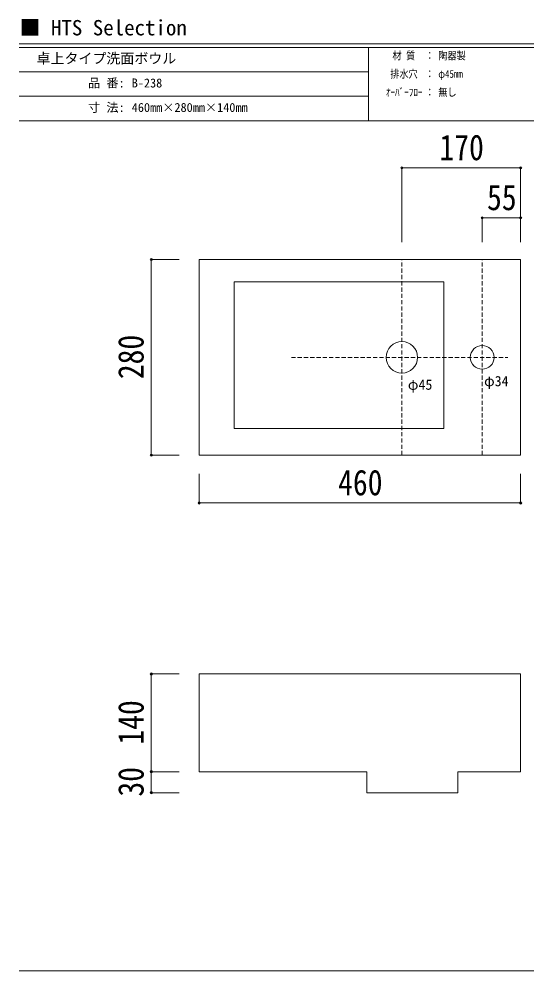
# Model space of a CAD drawing. Units: millimetres at full size, sheet at 1:5. Extents: x -1002 to 1013, y -687 to 676.
# Drawn here: x -1002 to -275, y -687 to 676 of the extents above; entities that cross this region are included whole.
import ezdxf
from ezdxf.enums import TextEntityAlignment as Align

# ---------------------------------------------------------------- set-up
doc = ezdxf.new("R2010")
doc.units = ezdxf.units.MM
doc.header["$LTSCALE"] = 5
doc.header["$PDMODE"] = 32
doc.header["$PDSIZE"] = 3
doc.linetypes.add('DASHED1', pattern=[1.8, 1.2, -0.6])
doc.layers.add('F-0', color=7, linetype='Continuous', lineweight=15)
doc.styles.add('ＭＳ ゴシック', font='')
doc.styles.get('ＭＳ ゴシック').set_extended_font_data('MS Gothic')

msp = doc.modelspace()

# ---------------------------------------------------------------- linework, layer by layer
at = {"layer": 'F-0'}
for p, q in [((1002.034, 640.036), (-1002.086, 640.036)), ((1002.034, 635.036), (-1002.086, 635.036)), ((-502.086, 635.036), (-502.086, 530.036)), ((-502.086, 600.036), (-1002.086, 600.036)), ((-502.086, 565.036), (-1002.086, 565.036)), ((1002.034, 530.036), (-1002.086, 530.036)), ((-744.223, -261.873), (-744.223, -401.873)), ((-744.223, -354.402), (-744.223, -401.873)), ((-744.223, -401.873), (-504.223, -401.873)), ((-504.223, -431.873), (-504.223, -401.873)), ((-374.223, -431.873), (-374.223, -401.873)), ((-284.223, -401.873), (-374.223, -401.873)), ((-504.223, -431.873), (-374.223, -431.873)), ((-1002.086, -687.064), (1002.034, -687.064))]:
    msp.add_line(p, q, dxfattribs=at)
at = {"layer": 'F-0', "color": 4, "lineweight": 9}
for p, q in [((-284.223, 462.528), (-454.223, 462.528)), ((-454.223, 462.528), (-454.223, 356.133)), ((-284.223, 462.528), (-284.223, 356.133)), ((-284.223, 391.017), (-339.223, 391.017)), ((-339.223, 391.017), (-339.223, 356.133)), ((-339.223, 391.017), (-284.223, 391.017)), ((-284.223, 391.017), (-284.223, 356.133)), ((-812.765, 331.281), (-812.765, 51.281)), ((-812.765, 331.281), (-772.997, 331.281)), ((-812.765, 51.281), (-772.997, 51.281)), ((-744.223, -17.179), (-744.223, 24.682)), ((-284.223, -17.179), (-284.223, 24.682)), ((-284.223, -17.179), (-744.223, -17.179)), ((-812.765, -261.873), (-812.765, -401.873)), ((-812.765, -261.873), (-772.997, -261.873)), ((-812.765, -401.873), (-772.997, -401.873)), ((-812.765, -401.873), (-812.765, -431.873)), ((-812.765, -431.873), (-772.997, -431.873))]:
    msp.add_line(p, q, dxfattribs=at)
at = {"layer": 'F-0', "color": 4, "linetype": 'DASHED1', "lineweight": 9}
for p, q in [((-454.223, 51.281), (-454.223, 331.281)), ((-339.223, 51.281), (-339.223, 331.281)), ((-612.387, 191.281), (-302.44, 191.281))]:
    msp.add_line(p, q, dxfattribs=at)
at = {"layer": 'F-0'}
for points in [[(-744.223, 51.281), (-284.223, 51.281), (-284.223, 331.281), (-744.223, 331.281)], [(-694.281, 89.426), (-394.281, 89.426), (-394.281, 299.426), (-694.281, 299.426)]]:
    msp.add_lwpolyline(points, close=True, dxfattribs=at)
msp.add_lwpolyline([(-744.223, -261.873), (-284.223, -261.873), (-284.223, -401.873)], dxfattribs=at)
for centre, radius in [((-454.223, 191.281), 22.5), ((-339.223, 191.281), 17)]:
    msp.add_circle(centre, radius, dxfattribs=at)
at = {"layer": 'F-0', "color": 6}
for p in [(-454.223, 462.528), (-284.223, 462.528), (-339.223, 391.017), (-284.223, 391.017), (-812.765, 331.281), (-812.765, 51.281), (-744.223, -17.179), (-284.223, -17.179), (-812.765, -261.873), (-812.765, -401.873), (-812.765, -431.873)]:
    msp.add_point(p, dxfattribs=at)

# ---------------------------------------------------------------- texts
at = {"layer": 'F-0', "style": 'ＭＳ ゴシック'}
for s, height, p in [('■ HTS Selection', 21.99, (-1001.367, 645.583)), ('卓上タイプ洗面ボウル', 14.66, (-977.086, 607.536)), ('品 番:', 12.83, (-903.336, 573.786)), ('B-238', 12.83, (-840.774, 573.786)), ('寸 法:', 12.83, (-903.336, 538.786)), ('460mm×280mm×140mm', 12.83, (-840.774, 538.786)), ('φ34', 14.66, (-336.539, 145.601)), ('φ45', 14.66, (-445.655, 140.487))]:
    msp.add_text(s, height=height, dxfattribs=at).set_placement(p, align=Align.BOTTOM_LEFT)
at = {"layer": 'F-0', "style": 'ＭＳ ゴシック', "width": 0.85}
for s, p in [('材 質', (-467.711, 614.411)), ('：', (-420.836, 614.411)), ('陶器製', (-402.086, 614.411)), ('排水穴', (-470.836, 588.161)), ('：', (-420.836, 588.161)), ('φ45mm', (-402.086, 588.161)), ('ｵｰﾊﾞｰﾌﾛｰ', (-477.086, 561.911)), ('：', (-420.836, 561.911)), ('無し', (-402.086, 561.911))]:
    msp.add_text(s, height=11, dxfattribs=at).set_placement(p, align=Align.BOTTOM_LEFT)
at = {"layer": 'F-0', "color": 3, "style": 'ＭＳ ゴシック', "width": 0.85}
for s, p in [('170', (-400.473, 462.528)), ('55', (-332.348, 391.017)), ('55', (-332.348, 391.017)), ('460', (-545.473, -17.179))]:
    msp.add_text(s, height=36.66, dxfattribs=at).set_placement(p, align=Align.BOTTOM_LEFT)
for s, p in [('280', (-812.765, 160.031)), ('140', (-812.765, -363.123)), ('30', (-812.765, -437.498))]:
    msp.add_text(s, height=36.66, rotation=90, dxfattribs=at).set_placement(p, align=Align.BOTTOM_LEFT)

doc.saveas('drawing.dxf')
